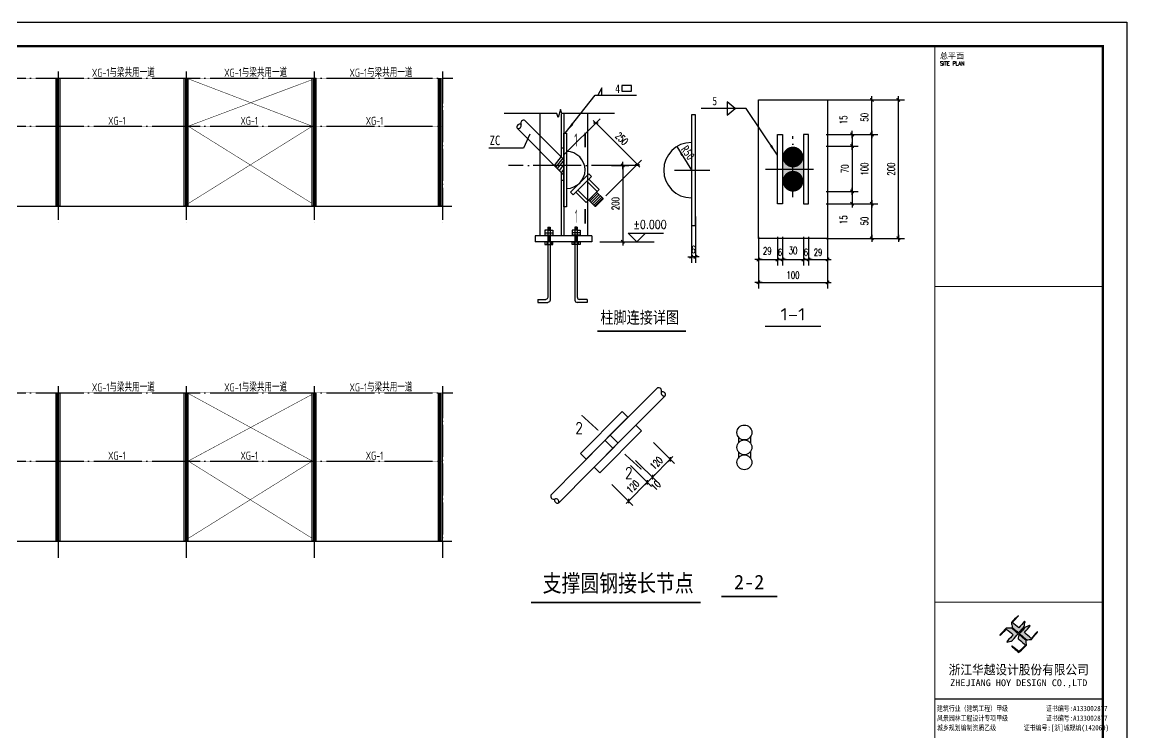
# Model space of a CAD drawing. Extents: x 492302 to 683319, y -252071 to 755100.
# Drawn here: x 561083 to 630074, y 109347 to 153710 of the extents above; entities that cross this region are included whole.
import ezdxf
from ezdxf.enums import TextEntityAlignment as Align

# ---------------------------------------------------------------- set-up
doc = ezdxf.new("R2010")
doc.units = 0
doc.header["$LTSCALE"] = 1000
doc.header["$MEASUREMENT"] = 0
doc.linetypes.add('DOTE', pattern=[2.42, 2, -0.2, 0.02, -0.2])
doc.layers.get('Defpoints').update_dxf_attribs({"color": 250})
doc.layers.add('10', color=7, linetype='Continuous', lineweight=35)
for name, color, linetype in [('140', 2, 'Continuous'), ('3T_WOOD', 21, 'Continuous'), ('56', 253, 'Continuous'), ('AXIS', 171, 'Continuous'), ('DOTE', 14, 'DOTE'), ('LATRINE', 6, 'Continuous'), ('OTHER', 7, 'Continuous'), ('PUB_DIM', 171, 'Continuous'), ('PUB_TEXT', 7, 'Continuous'), ('PUB_TITLE', 171, 'Continuous'), ('SURFACE', 6, 'Continuous'), ('TK', 4, 'Continuous'), ('中粗', 4, 'Continuous'), ('钢梁', 4, 'Continuous')]:
    doc.layers.add(name, color=color, linetype=linetype)
doc.styles.add('-仿宋_GB2312', font='', dxfattribs={"width": 0.7})
doc.styles.add('-宋体', font='', dxfattribs={"width": 0.8})
doc.styles.add('DIM_FONT', font='SIMPLEX', dxfattribs={"width": 0.7, "bigfont": 'GBCBIG'})
doc.styles.add('HT', font='simhei.ttf', dxfattribs={"width": 0.8})
doc.styles.add('ROMANS', font='romans__.ttf', dxfattribs={"width": 0.65, "height": 231.275})
doc.styles.get("Standard").update_dxf_attribs({"font": 'gbenor.shx', "bigfont": 'gbcbig.shx'})
doc.styles.add('TSSD_Dimension', font='Tssdeng.shx', dxfattribs={"width": 0.7, "bigfont": 'hztxt.shx'})
doc.styles.add('图框', font='')
doc.styles.add('图签宋体', font='', dxfattribs={"height": 300})
doc.styles.add('图签黑体', font='simhei.ttf', dxfattribs={"height": 550})
doc.styles.get('-仿宋_GB2312').set_extended_font_data('SimSun')
doc.styles.get('-宋体').set_extended_font_data('SimSun')
doc.styles.get('图框').set_extended_font_data('SimSun')
doc.styles.get('图签宋体').set_extended_font_data('NSimSun')
doc.dimstyles.new('AXIS', dxfattribs={"dimtxt": 300, "dimasz": 1, "dimexe": 250, "dimexo": 300, "dimgap": 150, "dimtad": 1, "dimdec": 0, "dimzin": 0, "dimdsep": 46, "dimtxsty": 'DIM_FONT', "dimblk": '_DIMX', "dimcen": 0.09, "dimse1": 1, "dimse2": 1, "dimclrt": 7, "dimadec": 0, "dimazin": 0, "dimtfac": 1, "dimtdec": 0, "dimtix": 1, "dimtmove": 2, "dimatfit": 3, "dimldrblk": '_DIMX', "dimfxl": 0, "dimtolj": 1, "dimtzin": 0, "dimarcsym": 0})
doc.dimstyles.new('DIMN', dxfattribs={"dimtxt": 300, "dimasz": 100, "dimexe": 250, "dimexo": 300, "dimgap": 150, "dimtad": 1, "dimdec": 0, "dimzin": 0, "dimdsep": 46, "dimtxsty": 'DIM_FONT', "dimblk": 'ARCHTICK', "dimcen": 0.09, "dimclrt": 7, "dimazin": 2, "dimtfac": 1, "dimtdec": 0, "dimtix": 1, "dimtmove": 2, "dimatfit": 3, "dimfxl": 0, "dimtolj": 1, "dimtzin": 0, "dimarcsym": 0})

# ---------------------------------------------------------------- blocks, each defined once
blk = doc.blocks.new('A$C053D6479')
at = {"layer": 'PUB_TITLE'}
h = blk.add_hatch(color=256, dxfattribs=at)
h.dxf.hatch_style = 1
edge = h.paths.add_edge_path()
edge.add_spline(control_points=[(1026, 827), (1105, 920), (1188, 1008), (1266, 1102)], knot_values=[13, 13, 13, 13, 14, 14, 14, 14], degree=3, periodic=0)
edge.add_spline(control_points=[(1266, 1102), (1258, 1111), (1249, 1119), (1239, 1116)], knot_values=[12, 12, 12, 12, 13, 13, 13, 13], degree=3, periodic=0)
edge.add_spline(control_points=[(1239, 1116), (1210, 1107), (1179, 1092), (1144, 1077)], knot_values=[11, 11, 11, 11, 12, 12, 12, 12], degree=3, periodic=0)
edge.add_spline(control_points=[(1144, 1077), (1109, 1063), (1069, 1053), (1047, 1038)], knot_values=[10, 10, 10, 10, 11, 11, 11, 11], degree=3, periodic=0)
edge.add_spline(control_points=[(1047, 1038), (1028, 1026), (1007, 992), (991, 972)], knot_values=[9, 9, 9, 9, 10, 10, 10, 10], degree=3, periodic=0)
edge.add_spline(control_points=[(991, 972), (942, 913), (899, 868), (849, 810)], knot_values=[8, 8, 8, 8, 9, 9, 9, 9], degree=3, periodic=0)
edge.add_spline(control_points=[(849, 810), (842, 801), (822, 776), (822, 775)], knot_values=[7, 7, 7, 7, 8, 8, 8, 8], degree=3, periodic=0)
edge.add_spline(control_points=[(822, 775), (823, 771), (848, 752), (859, 744)], knot_values=[6, 6, 6, 6, 7, 7, 7, 7], degree=3, periodic=0)
edge.add_spline(control_points=[(859, 744), (949, 670), (1035, 592), (1122, 521)], knot_values=[5, 5, 5, 5, 6, 6, 6, 6], degree=3, periodic=0)
edge.add_spline(control_points=[(1122, 521), (1153, 527), (1185, 530), (1217, 533)], knot_values=[4, 4, 4, 4, 5, 5, 5, 5], degree=3, periodic=0)
edge.add_spline(control_points=[(1217, 533), (1246, 535), (1293, 532), (1316, 542)], knot_values=[3, 3, 3, 3, 4, 4, 4, 4], degree=3, periodic=0)
edge.add_spline(control_points=[(1316, 542), (1327, 547), (1338, 565), (1349, 579)], knot_values=[2, 2, 2, 2, 3, 3, 3, 3], degree=3, periodic=0)
edge.add_spline(control_points=[(1349, 579), (1423, 670), (1507, 759), (1572, 848)], knot_values=[1, 1, 1, 1, 2, 2, 2, 2], degree=3, periodic=0)
edge.add_spline(control_points=[(1572, 848), (1564, 852), (1561, 861), (1551, 862)], knot_values=[0, 0, 0, 0, 1, 1, 1, 1], degree=3, periodic=0)
edge.add_spline(control_points=[(1551, 862), (1469, 769), (1393, 671), (1310, 579)], knot_values=[15, 15, 15, 15, 16, 16, 16, 16], degree=3, periodic=0)
edge.add_spline(control_points=[(1310, 579), (1216, 662), (1118, 742), (1026, 827)], knot_values=[14, 14, 14, 14, 15, 15, 15, 15], degree=3, periodic=0)
at = {"layer": 'TK'}
h = blk.add_hatch(color=256, dxfattribs=at)
h.dxf.hatch_style = 2
edge = h.paths.add_edge_path()
edge.add_spline(control_points=[(728, 856), (728, 856), (728, 856), (719, 864), (651, 922), (580, 978), (514, 1036), (509, 1106), (488, 1176), (479, 1247), (570, 1343), (663, 1436), (758, 1526), (764, 1523), (768, 1518), (774, 1515), (693, 1422), (599, 1343), (520, 1249), (607, 1171), (698, 1096), (789, 1021), (874, 1109), (950, 1206), (1031, 1298), (1066, 1286), (1054, 1262), (1045, 1224), (1036, 1188), (1031, 1158), (1024, 1121), (1020, 1104), (1017, 1085), (1012, 1071), (1004, 1052), (976, 1026), (956, 1003), (906, 946), (866, 899), (814, 839), (806, 829), (789, 806), (787, 806), (777, 804), (728, 856)], knot_values=[0, 0, 0, 0, 0.005, 0.01, 1, 1, 1, 2, 2, 2, 3, 3, 3, 4, 4, 4, 5, 5, 5, 6, 6, 6, 7, 7, 7, 8, 8, 8, 9, 9, 9, 10, 10, 10, 11, 11, 11, 12, 12, 12, 13, 13, 13, 14, 14, 14, 14], degree=3, periodic=0)
h = blk.add_hatch(color=256, dxfattribs=at)
h.dxf.hatch_style = 2
edge = h.paths.add_edge_path()
edge.add_spline(control_points=[(366, 894), (366, 894), (366, 894), (270, 970), (183, 883), (101, 791), (16, 703), (-18, 714), (9, 735), (28, 755), (103, 838), (192, 930), (266, 1005), (319, 1009), (387, 1005), (442, 1007), (456, 1008), (472, 1011), (485, 1007), (507, 1000), (534, 967), (555, 949), (624, 891), (699, 833), (760, 773), (689, 691), (614, 604), (539, 517), (529, 505), (516, 487), (506, 482), (492, 475), (469, 472), (452, 467), (416, 456), (383, 448), (342, 438), (323, 433), (297, 422), (293, 440), (291, 452), (313, 470), (322, 480), (400, 566), (477, 652), (553, 736), (460, 815), (366, 894)], knot_values=[0, 0, 0, 0, 0.005, 0.01, 1, 1, 1, 2, 2, 2, 3, 3, 3, 4, 4, 4, 5, 5, 5, 6, 6, 6, 7, 7, 7, 8, 8, 8, 9, 9, 9, 10, 10, 10, 11, 11, 11, 12, 12, 12, 13, 13, 13, 14, 14, 14, 15, 15, 15, 15], degree=3, periodic=0)
h = blk.add_hatch(color=256, dxfattribs=at)
h.dxf.hatch_style = 2
edge = h.paths.add_edge_path()
edge.add_spline(control_points=[(511, 261), (511, 261), (511, 261), (516, 267), (609, 192), (696, 111), (785, 33), (883, 118), (977, 208), (1070, 298), (992, 373), (892, 456), (803, 534), (791, 544), (768, 561), (766, 569), (761, 588), (776, 634), (780, 655), (785, 690), (788, 721), (795, 746), (897, 661), (998, 576), (1097, 490), (1100, 425), (1106, 361), (1107, 294), (1018, 207), (925, 121), (830, 33), (818, 21), (800, 0), (787, 0), (768, -1), (725, 49), (712, 60), (662, 103), (616, 143), (568, 186), (545, 207), (518, 224), (499, 250), (501, 259), (511, 261)], knot_values=[0, 0, 0, 0, 0.005, 0.01, 1, 1, 1, 2, 2, 2, 3, 3, 3, 4, 4, 4, 5, 5, 5, 6, 6, 6, 7, 7, 7, 8, 8, 8, 9, 9, 9, 10, 10, 10, 11, 11, 11, 12, 12, 12, 13, 13, 13, 14, 14, 14, 14], degree=3, periodic=0)
for points, knots in [([(1031, 1298), (1066, 1286), (1054, 1262), (1045, 1224), (1036, 1188), (1031, 1158), (1024, 1121), (1020, 1104), (1017, 1085), (1012, 1071), (1004, 1052), (976, 1026), (956, 1003), (906, 946), (866, 899), (814, 839), (806, 829), (789, 806), (787, 806), (777, 804), (728, 856), (719, 864), (651, 922), (580, 978), (514, 1036), (509, 1106), (488, 1176), (479, 1247), (570, 1343), (663, 1436), (758, 1526), (764, 1523), (768, 1518), (774, 1515), (693, 1422), (599, 1343), (520, 1249), (607, 1171), (698, 1096), (789, 1021), (874, 1109), (950, 1206), (1031, 1298)], [0, 0, 0, 0, 1, 1, 1, 2, 2, 2, 3, 3, 3, 4, 4, 4, 5, 5, 5, 6, 6, 6, 7, 7, 7, 8, 8, 8, 9, 9, 9, 10, 10, 10, 11, 11, 11, 12, 12, 12, 13, 13, 13, 14, 14, 14, 14]), ([(555, 949), (624, 891), (699, 833), (760, 773), (689, 691), (614, 604), (539, 517), (529, 505), (516, 487), (506, 482), (492, 475), (469, 472), (452, 467), (416, 456), (383, 448), (342, 438), (323, 433), (297, 422), (293, 440), (291, 452), (313, 470), (322, 480), (400, 566), (477, 652), (553, 736), (460, 815), (366, 894), (270, 970), (183, 883), (101, 791), (16, 703), (-18, 714), (9, 735), (28, 755), (103, 838), (192, 930), (266, 1005), (319, 1009), (387, 1005), (442, 1007), (456, 1008), (472, 1011), (485, 1007), (507, 1000), (534, 967), (555, 949)], [0, 0, 0, 0, 1, 1, 1, 2, 2, 2, 3, 3, 3, 4, 4, 4, 5, 5, 5, 6, 6, 6, 7, 7, 7, 8, 8, 8, 9, 9, 9, 10, 10, 10, 11, 11, 11, 12, 12, 12, 13, 13, 13, 14, 14, 14, 15, 15, 15, 15]), ([(1551, 862), (1561, 861), (1564, 852), (1572, 848), (1507, 759), (1423, 670), (1349, 579), (1338, 565), (1327, 547), (1316, 542), (1293, 532), (1246, 535), (1217, 533), (1185, 530), (1153, 527), (1122, 521), (1035, 592), (949, 670), (859, 744), (848, 752), (823, 771), (822, 775), (822, 776), (842, 801), (849, 810), (899, 868), (942, 913), (991, 972), (1007, 992), (1028, 1026), (1047, 1038), (1069, 1053), (1109, 1063), (1144, 1077), (1179, 1092), (1210, 1107), (1239, 1116), (1249, 1119), (1258, 1111), (1266, 1102), (1188, 1008), (1105, 920), (1026, 827), (1118, 742), (1216, 662), (1310, 579), (1393, 671), (1469, 769), (1551, 862)], [0, 0, 0, 0, 1, 1, 1, 2, 2, 2, 3, 3, 3, 4, 4, 4, 5, 5, 5, 6, 6, 6, 7, 7, 7, 8, 8, 8, 9, 9, 9, 10, 10, 10, 11, 11, 11, 12, 12, 12, 13, 13, 13, 14, 14, 14, 15, 15, 15, 16, 16, 16, 16]), ([(1097, 490), (1100, 425), (1106, 361), (1107, 294), (1018, 207), (925, 121), (830, 33), (818, 21), (800, 0), (787, 0), (768, -1), (725, 49), (712, 60), (662, 103), (616, 143), (568, 186), (545, 207), (518, 224), (499, 250), (501, 259), (511, 261), (516, 267), (609, 192), (696, 111), (785, 33), (883, 118), (977, 208), (1070, 298), (992, 373), (892, 456), (803, 534), (791, 544), (768, 561), (766, 569), (761, 588), (776, 634), (780, 655), (785, 690), (788, 721), (795, 746), (897, 661), (998, 576), (1097, 490)], [0, 0, 0, 0, 1, 1, 1, 2, 2, 2, 3, 3, 3, 4, 4, 4, 5, 5, 5, 6, 6, 6, 7, 7, 7, 8, 8, 8, 9, 9, 9, 10, 10, 10, 11, 11, 11, 12, 12, 12, 13, 13, 13, 14, 14, 14, 14])]:
    blk.add_open_spline(points, degree=3, knots=knots, dxfattribs=at)
blk = doc.blocks.new('GeYuanFrame_66741336', base_point=(20.09, 4.53))
at = {"layer": 'TK'}
blk.add_line((781.09, 316.93), (851.09, 316.93), dxfattribs=at)
blk.add_lwpolyline([(20.09, 4.53), (20.09, 598.53), (861.09, 598.53), (861.09, 4.53)], close=True, dxfattribs=at)
at = {"layer": 'TK', "const_width": 1}
blk.add_lwpolyline([(45.09, 588.53), (851.09, 588.53), (851.09, 14.53), (45.09, 14.53)], close=True, dxfattribs=at)
at = {"layer": 'TK'}
for points, const_width in [([(781.09, 588.53), (781.09, 14.53)], 0.4), ([(781.09, 488.5), (851.09, 488.5)], 0.35), ([(781.09, 357.14), (851.09, 357.14)], 0.35)]:
    blk.add_lwpolyline(points, dxfattribs=dict(at, const_width=const_width))
at = {"layer": 'PUB_TITLE', "xscale": 0.01000000000021828, "yscale": 0.01000000000021828, "zscale": 0.01}
blk.add_blockref('A$C053D6479', (808.19, 336.27), dxfattribs=at)
at = {"layer": 'TK', "style": '图签宋体'}
blk.add_text('总平面', height=2.4, dxfattribs=at).set_placement((783.23, 583.28))
at = {"layer": 'TK'}
for s, height, style, width, p in [('SITE PLAN', 1.697, 'ROMANS', 0.76, (783.35, 580.49)), ('建筑行业（建筑工程）甲级           证书编号:A133002877', 2.2, '-宋体', 0.8, (782, 311.83)), ('风景园林工程设计专项甲级           证书编号:A133002877', 2.2, '-宋体', 0.8, (782, 307.81)), ('城乡规划编制资质乙级        证书编号:[浙]城规编(142069)', 2.2, '-宋体', 0.8, (782, 303.82))]:
    blk.add_text(s, height=height, dxfattribs=dict(at, style=style, width=width)).set_placement(p)
for s, height, style, width, p in [('浙江华越设计股份有限公司', 3.96, 'HT', 0.9, (816.07, 329.16)), ('ZHEJIANG HOY DESIGN CO.,LTD', 2.8, '图签黑体', 1.11, (816.06, 323.29))]:
    blk.add_text(s, height=height, dxfattribs=dict(at, style=style, width=width)).set_placement(p, align=Align.MIDDLE)
blk = doc.blocks.new('_DIMX')
blk.add_line((-150, 0), (150, 0))
at = {"const_width": 50}
blk.add_lwpolyline([(-70, -70), (70, 70)], dxfattribs=at)
blk = doc.blocks.new('*D827')
at = {"layer": 'AXIS', "color": 0, "lineweight": -2}
for p, q in [((739814, -9688), (741146, -9688)), ((740896, -9689), (740896, -10201)), ((739814, -10202), (741146, -10202))]:
    blk.add_line(p, q, dxfattribs=at)
at = {"layer": 'Defpoints', "color": 0}
for p in [(739514, -9688), (739514, -10202), (740896, -10202)]:
    blk.add_point(p, dxfattribs=at)
at = {"layer": 'AXIS', "color": 0, "lineweight": -2}
for p, rotation in [((740896, -9688), 90), ((740896, -10202), 270)]:
    blk.add_blockref('_DIMX', p, dxfattribs=dict(at, rotation=rotation))
at = {"layer": 'AXIS', "color": 7, "insert": (740536, -10868), "char_height": 300, "attachment_point": 5, "rotation": 90, "style": 'DIM_FONT'}
blk.add_mtext('\\A1;15', dxfattribs=at)
blk = doc.blocks.new('*D828')
at = {"layer": 'AXIS', "color": 0, "lineweight": -2}
for p, q in [((738866, -11582), (738866, -12772)), ((739082, -11582), (739082, -12772)), ((738865, -12522), (738864, -12522)), ((738866, -12522), (739082, -12522)), ((739083, -12522), (739084, -12522))]:
    blk.add_line(p, q, dxfattribs=at)
at = {"layer": 'Defpoints', "color": 0}
for p in [(738866, -11282), (739082, -11282), (739082, -12522)]:
    blk.add_point(p, dxfattribs=at)
at = {"layer": 'AXIS', "color": 0, "lineweight": -2}
blk.add_blockref('_DIMX', (738866, -12522), dxfattribs=at)
at = {"layer": 'AXIS', "color": 0, "lineweight": -2, "rotation": 180}
blk.add_blockref('_DIMX', (739082, -12522), dxfattribs=at)
at = {"layer": 'AXIS', "color": 7, "insert": (738974, -12222), "char_height": 300, "attachment_point": 5, "style": 'DIM_FONT'}
blk.add_mtext('\\A1;6', dxfattribs=at)
blk = doc.blocks.new('*D829')
at = {"layer": 'AXIS', "color": 0, "lineweight": -2}
for p, q in [((738002, -11582), (738002, -12772)), ((738866, -11582), (738866, -12772)), ((738003, -12522), (738865, -12522))]:
    blk.add_line(p, q, dxfattribs=at)
at = {"layer": 'Defpoints', "color": 0}
for p in [(738002, -11282), (738866, -11282), (738866, -12522)]:
    blk.add_point(p, dxfattribs=at)
at = {"layer": 'AXIS', "color": 0, "lineweight": -2, "rotation": 180}
blk.add_blockref('_DIMX', (738002, -12522), dxfattribs=at)
at = {"layer": 'AXIS', "color": 0, "lineweight": -2}
blk.add_blockref('_DIMX', (738866, -12522), dxfattribs=at)
at = {"layer": 'AXIS', "color": 7, "insert": (738434, -12146), "char_height": 300, "attachment_point": 5, "style": 'DIM_FONT'}
blk.add_mtext('\\A1;30', dxfattribs=at)
blk = doc.blocks.new('*D830')
at = {"layer": 'AXIS', "color": 0, "lineweight": -2}
for p, q in [((737786, -11582), (737786, -12772)), ((738002, -11582), (738002, -12772)), ((737785, -12522), (737784, -12522)), ((737786, -12522), (738002, -12522)), ((738003, -12522), (738004, -12522))]:
    blk.add_line(p, q, dxfattribs=at)
at = {"layer": 'Defpoints', "color": 0}
for p in [(737786, -11282), (738002, -11282), (738002, -12522)]:
    blk.add_point(p, dxfattribs=at)
at = {"layer": 'AXIS', "color": 0, "lineweight": -2}
blk.add_blockref('_DIMX', (737786, -12522), dxfattribs=at)
at = {"layer": 'AXIS', "color": 0, "lineweight": -2, "rotation": 180}
blk.add_blockref('_DIMX', (738002, -12522), dxfattribs=at)
at = {"layer": 'AXIS', "color": 7, "insert": (737894, -12222), "char_height": 300, "attachment_point": 5, "style": 'DIM_FONT'}
blk.add_mtext('\\A1;6', dxfattribs=at)
blk = doc.blocks.new('*D831')
at = {"layer": 'AXIS', "color": 0, "lineweight": -2}
for p, q in [((736994, -11582), (736994, -12772)), ((737786, -11582), (737786, -12772)), ((736995, -12522), (737785, -12522))]:
    blk.add_line(p, q, dxfattribs=at)
at = {"layer": 'Defpoints', "color": 0}
for p in [(736994, -11282), (737786, -11282), (737786, -12522)]:
    blk.add_point(p, dxfattribs=at)
at = {"layer": 'AXIS', "color": 0, "lineweight": -2, "rotation": 180}
blk.add_blockref('_DIMX', (736994, -12522), dxfattribs=at)
at = {"layer": 'AXIS', "color": 0, "lineweight": -2}
blk.add_blockref('_DIMX', (737786, -12522), dxfattribs=at)
at = {"layer": 'AXIS', "color": 7, "insert": (737364, -12162), "char_height": 300, "attachment_point": 5, "style": 'DIM_FONT'}
blk.add_mtext('\\A1;29', dxfattribs=at)
blk = doc.blocks.new('_ARROW')
blk.add_solid([(0, 0), (-1, 0.1), (-1, -0.1)])
blk = doc.blocks.new('*D835')
at = {"layer": 'AXIS', "color": 0, "lineweight": -2}
for p, q in [((739814, -7803), (741146, -7803)), ((740896, -7804), (740896, -9687)), ((739814, -9688), (741146, -9688))]:
    blk.add_line(p, q, dxfattribs=at)
at = {"layer": 'Defpoints', "color": 0}
for p in [(739514, -7803), (739514, -9688), (740896, -9688)]:
    blk.add_point(p, dxfattribs=at)
at = {"layer": 'AXIS', "color": 0, "lineweight": -2}
for p, rotation in [((740896, -7803), 90), ((740896, -9688), 270)]:
    blk.add_blockref('_DIMX', p, dxfattribs=dict(at, rotation=rotation))
at = {"layer": 'AXIS', "color": 7, "insert": (740596, -8745), "char_height": 300, "attachment_point": 5, "rotation": 90, "style": 'DIM_FONT'}
blk.add_mtext('\\A1;70', dxfattribs=at)
blk = doc.blocks.new('*D836')
at = {"layer": 'AXIS', "color": 0, "lineweight": -2}
for p, q in [((739814, -7322), (741146, -7322)), ((740896, -7323), (740896, -7802)), ((739814, -7803), (741146, -7803))]:
    blk.add_line(p, q, dxfattribs=at)
at = {"layer": 'Defpoints', "color": 0}
for p in [(739514, -7322), (739514, -7803), (740896, -7803)]:
    blk.add_point(p, dxfattribs=at)
at = {"layer": 'AXIS', "color": 0, "lineweight": -2}
for p, rotation in [((740896, -7322), 90), ((740896, -7803), 270)]:
    blk.add_blockref('_DIMX', p, dxfattribs=dict(at, rotation=rotation))
at = {"layer": 'AXIS', "color": 7, "insert": (740536, -6711), "char_height": 300, "attachment_point": 5, "rotation": 90, "style": 'DIM_FONT'}
blk.add_mtext('\\A1;15', dxfattribs=at)
blk = doc.blocks.new('*D844')
at = {"layer": 'AXIS', "color": 0, "lineweight": -2}
for p, q in [((751550, -9540), (752426, -10411)), ((750770, -10323), (751646, -11195)), ((752248, -10236), (751469, -11018))]:
    blk.add_line(p, q, dxfattribs=at)
at = {"layer": 'Defpoints', "color": 0}
for p in [(751337, -9328), (750557, -10111), (751469, -11018)]:
    blk.add_point(p, dxfattribs=at)
at = {"layer": 'AXIS', "color": 0, "lineweight": -2}
for p, rotation in [((752249, -10235), 45.12544321322966), ((751469, -11018), 225.1254432132297)]:
    blk.add_blockref('_DIMX', p, dxfattribs=dict(at, rotation=rotation))
at = {"layer": 'AXIS', "color": 7, "insert": (751646, -10415), "char_height": 300, "attachment_point": 5, "rotation": 45.1254, "style": 'DIM_FONT'}
blk.add_mtext('\\A1;120', dxfattribs=at)
blk = doc.blocks.new('*D845')
at = {"layer": 'AXIS', "color": 0, "lineweight": -2}
for p, q in [((751550, -9540), (752426, -10411)), ((751762, -9326), (752638, -10198)), ((752461, -10022), (752249, -10235)), ((752462, -10021), (752462, -10020)), ((752248, -10236), (752247, -10237))]:
    blk.add_line(p, q, dxfattribs=at)
at = {"layer": 'Defpoints', "color": 0}
for p in [(751550, -9115), (751337, -9328), (752249, -10235)]:
    blk.add_point(p, dxfattribs=at)
at = {"layer": 'AXIS', "color": 0, "lineweight": -2}
for p, rotation in [((752249, -10235), 45.12544321260707), ((752461, -10022), 225.1254432126071)]:
    blk.add_blockref('_DIMX', p, dxfattribs=dict(at, rotation=rotation))
at = {"layer": 'AXIS', "color": 7, "insert": (752600, -10372), "char_height": 300, "attachment_point": 5, "rotation": 45.1254, "style": 'DIM_FONT'}
blk.add_mtext('\\A1;10', dxfattribs=at)
blk = doc.blocks.new('*D846')
at = {"layer": 'AXIS', "color": 0, "lineweight": -2}
for p, q in [((752505, -8581), (753380, -9453)), ((751762, -9326), (752638, -10198)), ((753203, -9277), (752462, -10021))]:
    blk.add_line(p, q, dxfattribs=at)
at = {"layer": 'Defpoints', "color": 0}
for p in [(752292, -8369), (751550, -9115), (752461, -10022)]:
    blk.add_point(p, dxfattribs=at)
at = {"layer": 'AXIS', "color": 0, "lineweight": -2}
for p, rotation in [((753203, -9276), 45.12544321244108), ((752461, -10022), 225.1254432124411)]:
    blk.add_blockref('_DIMX', p, dxfattribs=dict(at, rotation=rotation))
at = {"layer": 'AXIS', "color": 7, "insert": (752620, -9437), "char_height": 300, "attachment_point": 5, "rotation": 45.1254, "style": 'DIM_FONT'}
blk.add_mtext('\\A1;120', dxfattribs=at)
blk = doc.blocks.new('*D841')
at = {"layer": 'AXIS', "color": 0, "lineweight": -2}
for p, q in [((724332, -8119), (725050, -8119)), ((724800, -8120), (724800, -11294)), ((724332, -11295), (725050, -11295))]:
    blk.add_line(p, q, dxfattribs=at)
at = {"layer": 'Defpoints', "color": 0}
for p in [(724032, -8119), (724032, -11295), (724800, -11295)]:
    blk.add_point(p, dxfattribs=at)
at = {"layer": 'AXIS', "color": 0, "lineweight": -2}
for p, rotation in [((724800, -8119), 90), ((724800, -11295), 270)]:
    blk.add_blockref('_DIMX', p, dxfattribs=dict(at, rotation=rotation))
at = {"layer": 'AXIS', "color": 7, "insert": (724500, -9707), "char_height": 300, "attachment_point": 5, "rotation": 90, "style": 'DIM_FONT'}
blk.add_mtext('\\A1;200', dxfattribs=at)
blk = doc.blocks.new('*D842')
at = {"layer": 'Defpoints', "color": 0}
for p in [(727654, -9938), (727827, -9938), (727827, -11920)]:
    blk.add_point(p, dxfattribs=at)
at = {"layer": 'PUB_DIM', "color": 0, "lineweight": -2}
for p, q in [((727654, -10238), (727654, -12170)), ((727827, -10238), (727827, -12170)), ((727653, -11920), (727652, -11920)), ((727654, -11920), (727827, -11920)), ((727828, -11920), (727829, -11920))]:
    blk.add_line(p, q, dxfattribs=at)
blk.add_blockref('_DIMX', (727654, -11920), dxfattribs=at)
at = {"layer": 'PUB_DIM', "color": 0, "lineweight": -2, "rotation": 180}
blk.add_blockref('_DIMX', (727827, -11920), dxfattribs=at)
at = {"layer": 'PUB_DIM', "color": 7, "insert": (727741, -11620), "char_height": 300, "attachment_point": 5, "style": 'DIM_FONT'}
blk.add_mtext('\\A1;6', dxfattribs=at)
blk = doc.blocks.new('_ArchTick')
at = {"color": 0, "linetype": 'ByBlock', "const_width": 0.4}
blk.add_lwpolyline([(-0.5, -0.5), (0.5, 0.5)], dxfattribs=at)
blk = doc.blocks.new('A$C788344A8')
at = {"layer": '140'}
for p, q in [((640, 2560, 128), (640, 0, 128)), ((736, 2560, 128), (640, 2560, 128)), ((736, 0, 128), (736, 2560, 128)), ((640, 0, 128), (736, 0, 128))]:
    blk.add_line(p, q, dxfattribs=at)
blk.add_arc((640, 1280), 640, 90, 270, dxfattribs=at)
blk = doc.blocks.new('A$C16725D18')
at = {"color": 0}
for p, q in [((2506, 522), (2613, 522)), ((2506, 522), (2506, 241)), ((2613, 522), (2613, 174)), ((0, 175), (0, 93)), ((0, 175), (416, 175)), ((0, 93), (416, 93)), ((16, 175), (16, 93)), ((33, 175), (33, 93)), ((49, 175), (49, 93)), ((65, 175), (65, 93)), ((82, 175), (82, 93)), ((109, 175), (109, 271)), ((109, 271), (301, 271)), ((109, 175), (109, 93)), ((109, 93), (109, 0)), ((109, 0), (301, 0)), ((195, 271), (195, 0)), ((279, 271), (279, 0)), ((330, 175), (330, 93)), ((346, 175), (346, 93)), ((367, 175), (367, 93)), ((383, 175), (383, 93)), ((400, 175), (400, 93)), ((416, 175), (416, 93)), ((416, 175), (2440, 175)), ((416, 93), (2531, 93)), ((432, 175), (432, 93)), ((432, 175), (432, 93)), ((449, 175), (449, 93)), ((465, 175), (465, 93)), ((481, 175), (481, 93)), ((498, 175), (498, 93)), ((509, 0), (509, 271)), ((509, 204), (604, 204)), ((509, 59), (604, 59))]:
    blk.add_line(p, q, dxfattribs=at)
blk.add_lwpolyline([(509, 271), (604, 271), (604, 175), (604, 93), (604, 0), (509, 0)], dxfattribs=at)
for centre, radius, end in [((2440, 241), 65.3, 0), ((2531, 174), 81.6, 360)]:
    blk.add_arc(centre, radius, 270, end, dxfattribs=at)
at = {"layer": 'PUB_DIM'}
blk.add_line((124, 235), (124, 235), dxfattribs=at)
blk = doc.blocks.new('SZEWEW')
at = {"layer": '10', "const_width": 64.8}
blk.add_lwpolyline([(737267.5, -15304.6), (739600.3, -15304.6)], dxfattribs=at)
at = {"layer": '140'}
for p, q in [((736993.9, -11642), (736993.9, -5882)), ((736993.9, -5882), (739873.9, -5882)), ((739873.9, -5882), (739873.9, -11642)), ((737785.9, -10202), (737785.9, -7322)), ((737785.9, -7322), (738001.9, -7322)), ((738001.9, -7322), (738001.9, -10202)), ((738865.9, -7322), (738865.9, -10202)), ((739081.9, -7322), (738865.9, -7322)), ((739081.9, -10202), (739081.9, -7322)), ((738001.9, -10202), (737785.9, -10202)), ((738865.9, -10202), (739081.9, -10202)), ((739873.9, -11642), (736993.9, -11642))]:
    blk.add_line(p, q, dxfattribs=at)
at = {"layer": '56', "const_width": 432}
for points in [[(738649.9, -8258, 1), (738217.9, -8258, 1), (738649.9, -8258, 1)], [(738649.9, -9266, 1), (738217.9, -9266, 1), (738649.9, -9266, 1)]]:
    blk.add_lwpolyline(points, format="xyb", close=True, dxfattribs=at)
at = {"layer": '56'}
blk.add_solid([(738001.9, -9266), (738865.9, -9266), (738001.9, -8258), (738865.9, -8258)], dxfattribs=at)
at = {"layer": 'DOTE'}
for p, q in [((738431.3, -9924.4, -288), (738431.3, -7384.6, -288)), ((737294.6, -8762), (739422.3, -8762))]:
    blk.add_line(p, q, dxfattribs=at)
at = {"layer": 'PUB_DIM'}
for p, q in [((736033, -6240.2), (735698.3, -5955.3, -288)), ((735698.3, -5955.3, -288), (735698.3, -6512.8, -288)), ((735698.3, -6512.8, -288), (736033, -6240.2))]:
    blk.add_line(p, q, dxfattribs=at)
blk.add_lwpolyline([(737785.9, -8185.1), (736479.2, -6240.2), (734607.4, -6240.2)], dxfattribs=at)
at = {"layer": 'PUB_DIM', "xscale": 479.9999999999857, "yscale": 480, "zscale": 480, "rotation": 303.8961975386556}
blk.add_blockref('_ARROW', (737785.9, -8185.1), dxfattribs=at)
at = {"layer": '10', "width": 1.61253}
blk.add_text('1-1', height=504, dxfattribs=at).set_placement((737909, -15052.6), (738958.8, -15052.6), align=Align.FIT)
at = {"layer": 'PUB_TEXT', "style": '-仿宋_GB2312', "width": 0.8}
blk.add_text('5', height=360, rotation=360, dxfattribs=at).set_placement((735078.5, -6104, -288))
at = {"layer": 'AXIS'}
for p1, p2, distance, text in [((739513.9, -11641.9, -288), (739513.9, -5881.9, -288), -3305.6, '200'), ((740857.7, -7321.9, -288), (740857.7, -5881.9, -288), -857.1, '50'), ((740857.7, -10201.9, -288), (740857.7, -7321.9, -288), -857.1, '100'), ((740857.7, -11641.9, -288), (740857.7, -10201.9, -288), -857.1, '50'), ((736993.9, -11282, -288), (739873.9, -11282, -288), -2191.3, '100'), ((739081.9, -11282, -288), (739873.9, -11282, -288), -1240.5, '29')]:
    blk.add_aligned_dim(p1=p1, p2=p2, distance=distance, text=text, dimstyle='AXIS', override={"dimblk1": '_DIMX', "dimblk2": '_DIMX', "dimsah": 1, "dimse1": 0, "dimse2": 0}, dxfattribs=at).render()
for base, p1, p2, angle, text, picture, middle in [((740895.8, -7803.2, -288), (739513.9, -7321.9, -288), (739513.9, -7803.2, -288), 270, '15', '*D836', (740535.8, -6711, -288)), ((740895.8, -10201.9, -288), (739513.9, -9687.5, -288), (739513.9, -10201.9, -288), 270, '15', '*D827', (740535.8, -10867.8, -288)), ((737785.9, -12522.5, -288), (736993.9, -11282, -288), (737785.9, -11282, -288), 0, '29', '*D831', (737363.6, -12162.5, -288)), ((738865.9, -12522.5, -288), (738001.9, -11282, -288), (738865.9, -11282, -288), 0, '30', '*D829', (738433.9, -12145.8, -288))]:
    dim = blk.add_linear_dim(base=base, p1=p1, p2=p2, angle=angle, text=text, dimstyle='AXIS', override={"dimblk1": '_DIMX', "dimblk2": '_DIMX', "dimsah": 1, "dimse1": 0, "dimse2": 0}, dxfattribs=at)
    dim.commit()
    dim.dimension.update_dxf_attribs({"geometry": picture, "text_midpoint": middle, "dimtype": 129})
for p1, p2, distance, text, picture, middle in [((739513.9, -7803.2, -288), (739513.9, -9687.5, -288), 1381.9, '70', '*D835', (740595.8, -8745.4, -288)), ((737785.9, -11282, -288), (738001.9, -11282, -288), -1240.5, '6', '*D830', (737893.9, -12222.5, -288)), ((738865.9, -11282, -288), (739081.9, -11282, -288), -1240.5, '6', '*D828', (738973.9, -12222.5, -288))]:
    dim = blk.add_aligned_dim(p1=p1, p2=p2, distance=distance, text=text, dimstyle='AXIS', override={"dimblk1": '_DIMX', "dimblk2": '_DIMX', "dimsah": 1, "dimse1": 0, "dimse2": 0}, dxfattribs=at)
    dim.commit()
    dim.dimension.update_dxf_attribs({"geometry": picture, "text_midpoint": middle})
blk = doc.blocks.new('FDED342')
at = {"layer": '10', "const_width": 64.8}
for points in [[(755329.9, -14992.4), (757662.7, -14992.4)], [(747405.9, -15240.3), (754469, -15240.3)]]:
    blk.add_lwpolyline(points, dxfattribs=at)
at = {"layer": '140'}
for p, q in [((752670.2, -6312.3, -134.4), (750534.2, -8448.2, -134.4)), ((752996, -6638.1, -134.4), (750534.2, -9099.9, -134.4)), ((748233.1, -10770, -134.4), (750534.2, -8448.2, -134.4)), ((748559, -11095.8, -134.4), (751185.9, -8448.2, -134.4))]:
    blk.add_line(p, q, dxfattribs=at)
for centre, start, end in [((752717.7, -6427.7, -134.4), 337.61906, 112.38095), ((752948.5, -6522.7, -134.4), 157.62063, 292.37938), ((752880.6, -6590.6, -134.4), 337.61915, 112.38086), ((748348.5, -10817.5, -134.4), 157.61905, 292.38094), ((748511.5, -10980.4, -134.4), 157.61914, 292.38085), ((748443.6, -11048.3, -134.4), 337.62062, 112.37937)]:
    blk.add_arc(centre, 124.8, start, end, dxfattribs=at)
at = {"layer": 'PUB_DIM'}
for p, q in [((750486.6, -8492.5, -134.4), (750816.9, -8820.1, -134.4)), ((750699.2, -8279.5, -134.4), (751029.4, -8607.2, -134.4)), ((756040.6, -8349.9, -288), (756040.6, -8598.3, -288)), ((756536.8, -8349.9, -288), (756536.8, -8598.3, -288)), ((756040.6, -8969.7, -288), (756040.6, -9252.7, -288)), ((756536.8, -8969.7, -288), (756536.8, -9252.7, -288))]:
    blk.add_line(p, q, dxfattribs=at)
at = {"layer": 'PUB_DIM', "elevation": -134.4}
for points in [[(749708.1, -9274.4), (751442.8, -7532.1), (751201, -7291.3), (749466.3, -9033.6)], [(750275.2, -9841.5), (752009.9, -8099.2), (751768, -7858.4), (750033.4, -9600.7)]]:
    blk.add_lwpolyline(points, close=True, dxfattribs=at)
at = {"layer": 'PUB_DIM', "const_width": 46.8, "elevation": -288}
for points in [[(749514.5, -7447.7), (750207, -8077.4)], [(752001, -9696.1), (751308.5, -9066.4)]]:
    blk.add_lwpolyline(points, dxfattribs=at)
at = {"layer": 'PUB_DIM'}
for centre in [(756288.7, -8164.2, -288), (756288.7, -8784, -288), (756288.7, -9403.8, -288)]:
    blk.add_circle(centre, 309.9, dxfattribs=at)
at = {"layer": '10', "style": '-宋体', "width": 0.8}
blk.add_text('支撑圆钢接长节点', height=720, rotation=360, dxfattribs=at).set_placement((747891.1, -14793))
at = {"layer": '10', "style": '图框', "width": 0.976336}
blk.add_text('2-2', height=604.8, rotation=360, dxfattribs=at).set_placement((755858.1, -14690), (757117.8, -14690), align=Align.FIT)
at = {"layer": 'PUB_DIM', "style": 'DIM_FONT', "width": 0.8}
for p in [(749407.4, -7982.9, -288), (751478.4, -9853.4, -288)]:
    blk.add_text('2', height=468, rotation=360, dxfattribs=at).set_placement(p, align=Align.MIDDLE)
at = {"layer": 'AXIS'}
for p1, p2, picture, middle in [((752292.1, -8368.9, -288), (751549.7, -9114.5, -288), '*D846', (752619.5, -9437.3, -288)), ((751337.3, -9327.9, -288), (750557.4, -10111.3, -288), '*D844', (751646, -10415.1, -288))]:
    dim = blk.add_aligned_dim(p1=p1, p2=p2, distance=1285.8, text='120', dimstyle='AXIS', override={"dimblk1": '_DIMX', "dimblk2": '_DIMX', "dimsah": 1, "dimse1": 0, "dimse2": 0}, dxfattribs=at)
    dim.commit()
    dim.dimension.update_dxf_attribs({"geometry": picture, "text_midpoint": middle})
dim = blk.add_linear_dim(base=(752248.5, -10235.1, -288), p1=(751549.7, -9114.5, -288), p2=(751337.3, -9327.9, -288), angle=225.12544, text='10', dimstyle='AXIS', override={"dimblk1": '_DIMX', "dimblk2": '_DIMX', "dimsah": 1, "dimse1": 0, "dimse2": 0}, dxfattribs=at)
dim.commit()
dim.dimension.update_dxf_attribs({"geometry": '*D845', "text_midpoint": (752599.6, -10372.3, -288), "dimtype": 129})
blk = doc.blocks.new('EW4RW432')
for p, q in [((723511.4, -11048.4, -288), (721146.1, -11048.4, -288)), ((721146.1, -11048.4, -288), (721146.1, -11294.7, -288)), ((723511.4, -11294.7, -288), (721146.1, -11294.7, -288)), ((723511.4, -11048.4, -288), (723511.4, -11294.7, -288)), ((723849.7, -11294.7, -288), (726101, -11294.7, -288))]:
    blk.add_line(p, q)
at = {"layer": '10', "const_width": 69.1, "elevation": -134.4}
for points in [[(723231.4, -6752.1), (723231.4, -7366.5)], [(723231.4, -10540), (723231.4, -9925.6)]]:
    blk.add_lwpolyline(points, dxfattribs=at)
at = {"layer": '10', "const_width": 64.8}
blk.add_lwpolyline([(723740.3, -15010.6), (727434.2, -15010.6)], dxfattribs=at)
at = {"layer": '140'}
for p, q in [((721340, -5971.2, -134.4), (721340, -11048.4, -134.4)), ((722233, -5971.2, -134.4), (722233, -7751.6, -134.4)), ((722348.2, -5971.2, -134.4), (722348.2, -11048.4, -134.4)), ((723331.2, -5971.2, -134.4), (723331.2, -11048.4, -134.4)), ((720725.6, -6244.2, -134.4), (722348.2, -7866.8, -134.4)), ((720399.7, -6570.1, -134.4), (722348.2, -8518.5, -134.4)), ((722348.2, -9843.9, -134.4), (722348.2, -6771.9, -134.4)), ((722348.2, -6771.9, -134.4), (722463.4, -6771.9, -134.4)), ((722463.4, -6771.9, -134.4), (722463.4, -9843.9, -134.4)), ((722348.2, -7406, -134.4), (722233, -7406, -134.4)), ((722233, -8403.3, -134.4), (722233, -11048.4, -134.4)), ((722626.3, -9231.1, -134.4), (723386.6, -8470.8, -134.4)), ((723495.2, -8579.4, -134.4), (722734.9, -9339.7, -134.4)), ((722843.5, -9231.1, -134.4), (723386.6, -8688, -134.4)), ((723386.6, -8470.8, -134.4), (723495.2, -8579.4, -134.4)), ((723386.6, -8688, -134.4), (723821, -9122.4, -134.4)), ((722348.2, -8748.9, -134.4), (722233, -8748.9, -134.4)), ((722925, -9149.6, -134.4), (723305.1, -8769.5, -134.4)), ((723359.4, -9584, -134.4), (722925, -9149.6, -134.4)), ((723821, -9122.4, -134.4), (723277.9, -9665.5, -134.4)), ((723305.1, -8769.5, -134.4), (723739.5, -9203.9, -134.4)), ((722734.9, -9339.7, -134.4), (722626.3, -9231.1, -134.4)), ((723277.9, -9665.5, -134.4), (722843.5, -9231.1, -134.4)), ((723739.5, -9203.9, -134.4), (723359.4, -9584, -134.4)), ((723386.6, -9556.9, -134.4), (723712.4, -9231.1, -134.4)), ((723642.8, -9813.1, -134.4), (723386.6, -9556.9, -134.4)), ((723754.7, -9273.4, -134.4), (723428.9, -9599.2, -134.4)), ((723810.2, -9328.8, -134.4), (723484.3, -9654.6, -134.4)), ((723871.3, -9389.9, -134.4), (723545.4, -9715.8, -134.4)), ((723922.4, -9441.1, -134.4), (723596.6, -9766.9, -134.4)), ((723968.5, -9518, -134.4), (723673.2, -9813.3, -134.4)), ((723712.4, -9231.1, -134.4), (723963, -9481.7, -134.4)), ((722463.4, -9843.9, -134.4), (722348.2, -9843.9, -134.4))]:
    blk.add_line(p, q, dxfattribs=at)
for centre, radius, start, end in [((720515.1, -6522.6, -134.4), 124.8, 67.61914, 202.38085), ((720447.3, -6454.7, -134.4), 124.8, 247.62062, 22.37937), ((720678.1, -6359.6, -134.4), 124.8, 67.61905, 202.38094), ((722463.4, -8307.9, -288), 768, 270, 90)]:
    blk.add_arc(centre, radius, start, end, dxfattribs=at)
at = {"layer": 'DOTE'}
for p, q in [((725491.7, -8118.8, -134.4), (720041.3, -8118.8, -134.4)), ((726949.4, -8315.3, -288), (728429.9, -8315.3, -288))]:
    blk.add_line(p, q, dxfattribs=at)
at = {"layer": 'OTHER'}
for p, q in [((722058.9, -5955.2, -288), (719864.3, -5955.2, -288)), ((722112.7, -6124.2, -288), (722058.9, -5955.2, -288)), ((722204.9, -5786.2, -288), (722112.7, -6124.2, -288)), ((722258.6, -5955.2, -288), (722204.9, -5786.2, -288)), ((724453.2, -5955.2, -288), (722258.6, -5955.2, -288))]:
    blk.add_line(p, q, dxfattribs=at)
at = {"layer": 'PUB_DIM'}
for p, q in [((723924.9, -4885.2, -134.4), (723763.8, -5194.6, -134.4)), ((723924.9, -5194.6, -134.4), (723924.9, -4885.2, -134.4)), ((720932.4, -6822.3, -288), (720671.3, -7396.3, -288)), ((720671.3, -7396.3, -288), (719221.9, -7396.3, -288)), ((722233, -7751.6, -134.4), (721948.5, -8118.8, -134.4)), ((722303.7, -7813.5, -134.4), (722019.2, -8180.7, -134.4)), ((722356.8, -7884.2, -134.4), (722072.3, -8251.4, -134.4)), ((722348.2, -8071.3, -134.4), (722160.7, -8313.2, -134.4)), ((722348.2, -8273.8, -134.4), (722249.1, -8401.6, -134.4)), ((723642.8, -9813.1, -134.4), (723963, -9481.7, -134.4)), ((723963, -9481.7, -134.4), (723968.5, -9518, -134.4)), ((723642.8, -9813.1, -134.4), (723673.2, -9813.3, -134.4)), ((725017.3, -10932.9, -288), (725740.9, -10932.9, -288)), ((725379.1, -11294.7, -288), (725017.3, -10932.9, -288)), ((725379.1, -10932.9, -288), (726488.7, -10932.9, -288)), ((725740.9, -10932.9, -288), (725379.1, -11294.7, -288))]:
    blk.add_line(p, q, dxfattribs=at)
at = {"layer": 'PUB_DIM', "elevation": -288}
blk.add_lwpolyline([(725158.4, -4793.2), (724767.2, -4793.2), (724767.2, -5023.1), (725158.4, -5023.1)], close=True, dxfattribs=at)
at = {"layer": 'PUB_DIM'}
for points, elevation in [([(722405.8, -6771.9), (723643.3, -5194.6), (725375.6, -5194.6)], -134.4), ([(727049.4, -7334.8), (727654.2, -8315.3)], -288)]:
    blk.add_lwpolyline(points, dxfattribs=dict(at, elevation=elevation))
at = {"yscale": 1.199999999953434, "zscale": 1.199999999999989}
for p, xscale, rotation in [((721883.8, -10686.3, -288), -1.199999999953434, 90), ((722697.4, -10686.3, -288), 1.199999999953434, 270)]:
    blk.add_blockref('A$C16725D18', p, dxfattribs=dict(at, xscale=xscale, rotation=rotation))
at = {"layer": 'PUB_DIM'}
for p, xscale, yscale, zscale, rotation in [((722405.8, -6771.9, -134.4), -480.0000000000416, 480, 480, 51.88274992866109), ((727049.4, -7334.8, -288), 432.0000000000677, 432, 432, 121.667353724674)]:
    blk.add_blockref('_ARROW', p, dxfattribs=dict(at, xscale=xscale, yscale=yscale, zscale=zscale, rotation=rotation))
at = {"layer": 'PUB_DIM', "xscale": 1.800000000046566, "yscale": 1.800000000046566, "zscale": 1.800000000000011}
blk.add_blockref('A$C788344A8', (726502.2, -10619.3, -288), dxfattribs=at)
at = {"layer": '10', "width": 0.866543}
blk.add_text('1', height=537.6, rotation=0, dxfattribs=at).set_placement((722779.8, -7328.1, -134.4), (722915.7, -7328.1, -134.4), align=Align.FIT)
at = {"layer": '10', "width": 0.654727}
blk.add_text('1', height=537.6, dxfattribs=at).set_placement((722813.1, -10501.6, -134.4), (722915.7, -10501.6, -134.4), align=Align.FIT)
at = {"layer": 'PUB_DIM', "style": 'DIM_FONT', "width": 0.8}
blk.add_text('%%P0.000', height=361.8, rotation=360, dxfattribs=at).set_placement((725933.9, -10571.1, -288), align=Align.MIDDLE)
at = {"layer": 'PUB_TEXT', "style": '-仿宋_GB2312', "width": 0.8}
for s, height, rotation, p in [('4', 360, 360, (724486, -5105.9, -288)), ('ZC', 400, 360, (719259.7, -7274.5, -288)), ('R50', 360, 304.92646, (727195.8, -7450.6, -288)), ('柱脚连接详图', 500, 360, (723869.4, -14695.7, -288))]:
    blk.add_text(s, height=height, rotation=rotation, dxfattribs=at).set_placement(p)
at = {"layer": 'AXIS'}
blk.add_aligned_dim(p1=(722159.6, -7868, -288), p2=(723889, -9597.5, -288), distance=2147.2, text='250', dimstyle='AXIS', override={"dimblk1": '_DIMX', "dimblk2": '_DIMX', "dimsah": 1, "dimse1": 0, "dimse2": 0}, dxfattribs=at).render()
dim = blk.add_aligned_dim(p1=(724032.1, -8118.8, -288), p2=(724032.1, -11294.7, -288), distance=768, text='200', dimstyle='AXIS', override={"dimblk1": '_DIMX', "dimblk2": '_DIMX', "dimsah": 1, "dimse1": 0, "dimse2": 0}, dxfattribs=at)
dim.commit()
dim.dimension.update_dxf_attribs({"geometry": '*D841', "text_midpoint": (724500.1, -9706.8, -288)})
at = {"layer": 'PUB_DIM'}
dim = blk.add_aligned_dim(p1=(727654.2, -9938.3, -288), p2=(727827, -9938.3, -288), distance=-1981.9, text='6', dimstyle='DIMN', dxfattribs=at)
dim.commit()
dim.dimension.update_dxf_attribs({"geometry": '*D842', "text_midpoint": (727740.6, -11620.2, -288)})

msp = doc.modelspace()

# ---------------------------------------------------------------- linework, layer by layer
at = {"layer": 'DOTE', "linetype": 'DOTE'}
for p, q in [((563330.9, 150634.5), (563330.9, 141173)), ((571330.9, 150634.5), (571330.9, 141173)), ((579330.9, 150634.5), (579330.9, 141173)), ((587330.9, 150634.5), (587330.9, 141173)), ((563330.9, 130996.4), (563330.9, 120275)), ((571330.9, 130996.4), (571330.9, 120275)), ((579330.9, 130996.4), (579330.9, 120275)), ((587330.9, 130996.4), (587330.9, 120275))]:
    msp.add_line(p, q, dxfattribs=at)
at = {"layer": 'DOTE', "ltscale": 1.5}
for p, q in [((514746.4, 150211.5), (587980.7, 150211.5)), ((514746.4, 147211.5), (587330.9, 147211.5)), ((514746.4, 130573.4), (587980.7, 130573.4)), ((514746.4, 126313.4), (587330.9, 126313.4))]:
    msp.add_line(p, q, dxfattribs=at)
at = {"layer": 'SURFACE'}
for p, q in [((514741.1, 142211.5), (587920.9, 142211.5)), ((514741.1, 121313.4), (587920.9, 121313.4))]:
    msp.add_line(p, q, dxfattribs=at)
at = {"layer": 'SURFACE', "color": 3, "const_width": 25}
for points in [[(515330.9, 150211.5), (587330.9, 150211.5)], [(515330.9, 147211.5), (587330.9, 147211.5)], [(515330.9, 130573.4), (587330.9, 130573.4)], [(515330.9, 126313.4), (587330.9, 126313.4)]]:
    msp.add_lwpolyline(points, dxfattribs=at)
at = {"layer": '中粗', "color": 6, "const_width": 30}
for points in [[(579205.9, 150118.5), (571455.9, 147211.5), (579205.9, 142383.2)], [(571455.9, 150169.8), (579205.9, 147211.5), (571455.9, 142383.2)], [(579205.9, 130480.5), (571455.9, 126313.4), (579205.9, 121485.2)], [(571455.9, 130531.8), (579205.9, 126313.4), (571455.9, 121485.2)]]:
    msp.add_lwpolyline(points, dxfattribs=at)
at = {"layer": '钢梁'}
for p, q in [((563205.9, 142211.5), (563205.9, 150211.5)), ((563300.9, 142211.5), (563300.9, 150211.5)), ((563360.9, 142211.5), (563360.9, 150211.5)), ((563455.9, 142211.5), (563455.9, 150211.5)), ((571205.9, 142211.5), (571205.9, 150211.5)), ((571300.9, 142211.5), (571300.9, 150211.5)), ((571360.9, 142211.5), (571360.9, 150211.5)), ((571455.9, 142211.5), (571455.9, 150211.5)), ((579205.9, 142211.5), (579205.9, 150211.5)), ((579300.9, 142211.5), (579300.9, 150211.5)), ((579360.9, 142211.5), (579360.9, 150211.5)), ((579455.9, 142211.5), (579455.9, 150211.5)), ((587080.9, 142211.5), (587080.9, 150211.5)), ((587175.9, 142211.5), (587175.9, 150211.5)), ((587235.9, 142211.5), (587235.9, 150211.5)), ((587330.9, 142211.5), (587330.9, 150211.5)), ((563455.9, 142211.5), (563205.9, 142211.5)), ((563455.9, 142211.5), (563205.9, 142211.5)), ((571455.9, 142211.5), (571205.9, 142211.5)), ((571455.9, 142211.5), (571205.9, 142211.5)), ((579455.9, 142211.5), (579205.9, 142211.5)), ((579455.9, 142211.5), (579205.9, 142211.5)), ((587330.9, 142211.5), (587080.9, 142211.5)), ((587330.9, 142211.5), (587080.9, 142211.5)), ((563205.9, 121313.4), (563205.9, 130573.4)), ((563300.9, 121313.4), (563300.9, 130573.4)), ((563360.9, 121313.4), (563360.9, 130573.4)), ((563455.9, 121313.4), (563455.9, 130573.4)), ((571205.9, 121313.4), (571205.9, 130573.4)), ((571300.9, 121313.4), (571300.9, 130573.4)), ((571360.9, 121313.4), (571360.9, 130573.4)), ((571455.9, 121313.4), (571455.9, 130573.4)), ((579205.9, 121313.4), (579205.9, 130573.4)), ((579300.9, 121313.4), (579300.9, 130573.4)), ((579360.9, 121313.4), (579360.9, 130573.4)), ((579455.9, 121313.4), (579455.9, 130573.4)), ((587080.9, 121313.4), (587080.9, 130573.4)), ((587175.9, 121313.4), (587175.9, 130573.4)), ((587235.9, 121313.4), (587235.9, 130573.4)), ((587330.9, 121313.4), (587330.9, 130573.4)), ((563455.9, 121313.4), (563205.9, 121313.4)), ((563455.9, 121313.4), (563205.9, 121313.4)), ((571455.9, 121313.4), (571205.9, 121313.4)), ((571455.9, 121313.4), (571205.9, 121313.4)), ((579455.9, 121313.4), (579205.9, 121313.4)), ((579455.9, 121313.4), (579205.9, 121313.4)), ((587330.9, 121313.4), (587080.9, 121313.4)), ((587330.9, 121313.4), (587080.9, 121313.4))]:
    msp.add_line(p, q, dxfattribs=at)

# ---------------------------------------------------------------- block references
at = {"layer": '3T_WOOD', "xscale": 150, "yscale": 150, "zscale": 150}
msp.add_blockref('GeYuanFrame_66741336', (503924.3, 64609.7), dxfattribs=at)
at = {"layer": 'LATRINE', "xscale": 1.5, "yscale": 1.5, "zscale": 1.5}
for name, p in [('EW4RW432', (-488605.9, 156941.4, 201.6)), ('SZEWEW', (-498428.2, 157676.5)), ('FDED342', (-528245.6, 140341.6, 201.6))]:
    msp.add_blockref(name, p, dxfattribs=at)

# ---------------------------------------------------------------- texts
at = {"layer": 'PUB_TEXT', "style": 'TSSD_Dimension', "width": 0.7}
for s, p in [('XG-1与梁共用一道', (565443.4, 150298.3)), ('XG-1与梁共用一道', (573706.5, 150298.3)), ('XG-1与梁共用一道', (581528.7, 150298.3)), ('XG-1', (566455.8, 147298.3)), ('XG-1', (574718.9, 147298.3)), ('XG-1', (582541, 147298.3)), ('XG-1与梁共用一道', (565443.4, 130660.2)), ('XG-1与梁共用一道', (573706.5, 130660.2)), ('XG-1与梁共用一道', (581528.7, 130660.2)), ('XG-1', (566455.8, 126400.2)), ('XG-1', (574718.9, 126400.2)), ('XG-1', (582541, 126400.2))]:
    msp.add_text(s, height=500, dxfattribs=at).set_placement(p)

doc.saveas('drawing.dxf')
